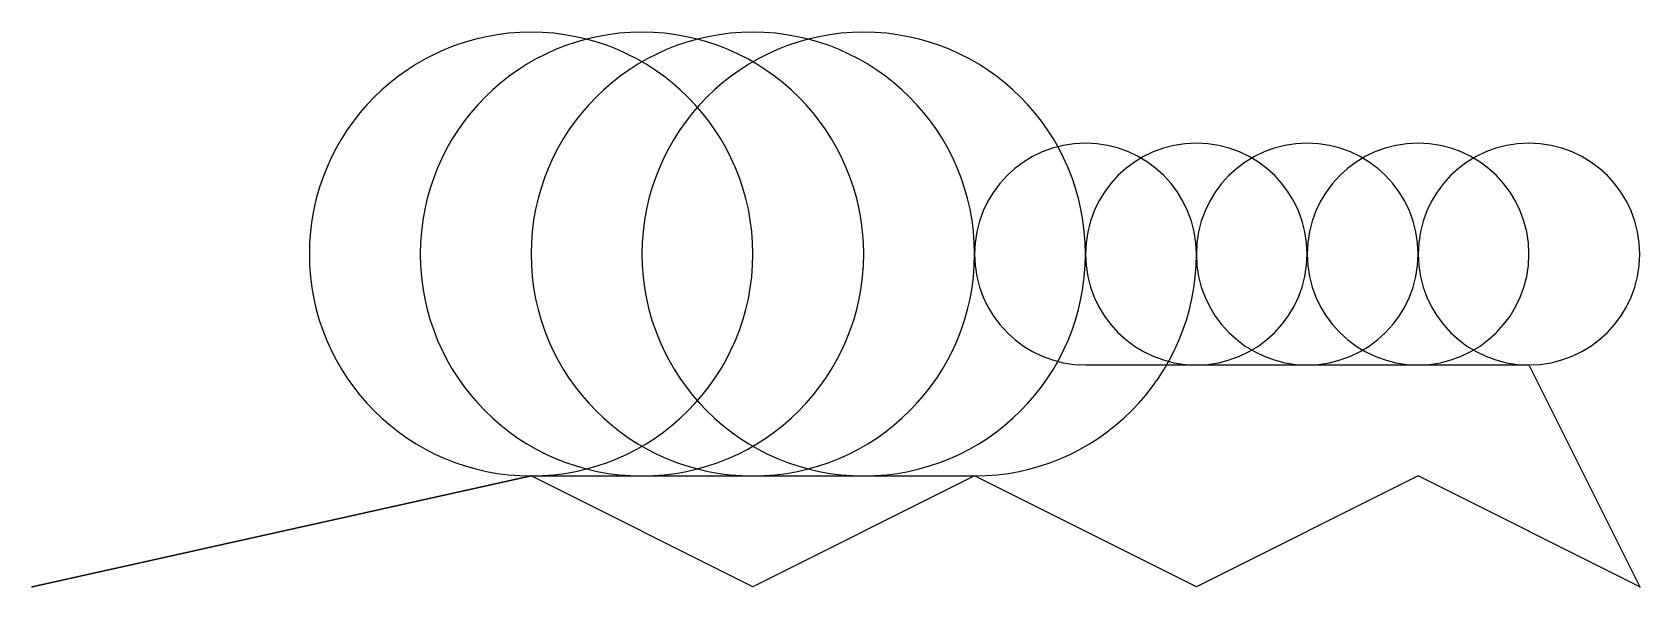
# Model space of a CAD drawing. Extents: x 0 to 290, y 0 to 100.
import ezdxf

# ---------------------------------------------------------------- set-up
doc = ezdxf.new("R2010")
doc.units = 0
doc.layers.get('0').update_dxf_attribs({"linetype": 'CONTINUOUS'})
for name, color, linetype in [('1', 12, 'CONTINUOUS'), ('10', 11, 'CONTINUOUS'), ('2', 192, 'CONTINUOUS'), ('3', 5, 'CONTINUOUS'), ('4', 96, 'CONTINUOUS'), ('5', 6, 'CONTINUOUS'), ('6', 4, 'CONTINUOUS'), ('7', 63, 'CONTINUOUS'), ('8', 240, 'CONTINUOUS'), ('9', 133, 'CONTINUOUS')]:
    doc.layers.add(name, color=color, linetype=linetype)

msp = doc.modelspace()

# ---------------------------------------------------------------- linework, layer by layer
at = {"color": 7}
msp.add_line((0, 0), (90, 20), dxfattribs=at)
at = {"color": 1}
msp.add_arc((90, 60), 40, 270, 90, dxfattribs=at)
msp.add_point((90, 20), dxfattribs=at)
at = {"color": 7}
msp.add_point((0, 0), dxfattribs=at)
at = {"layer": '1', "color": 2}
msp.add_line((90, 20), (110, 20), dxfattribs=at)
at = {"layer": '1', "color": 1}
for centre, start, end in [((90, 60), 90, 270), ((110, 60), 90, 180), ((110, 60), 0, 90), ((110, 60), 270, 0)]:
    msp.add_arc(centre, 40, start, end, dxfattribs=at)
at = {"layer": '10', "color": 7}
for p, q in [((90, 20), (0, 0)), ((130, 0), (90, 20)), ((170, 20), (130, 0)), ((210, 0), (170, 20)), ((250, 20), (210, 0)), ((290, 0), (250, 20))]:
    msp.add_line(p, q, dxfattribs=at)
at = {"layer": '2', "color": 2}
msp.add_line((110, 20), (130, 20), dxfattribs=at)
at = {"layer": '2', "color": 1}
for centre, start, end in [((130, 60), 270, 90), ((110, 60), 180, 270)]:
    msp.add_arc(centre, 40, start, end, dxfattribs=at)
at = {"layer": '3', "color": 2}
msp.add_line((130, 20), (150, 20), dxfattribs=at)
at = {"layer": '3', "color": 1}
for centre, start, end in [((130, 60), 90, 270), ((150, 60), 270, 90)]:
    msp.add_arc(centre, 40, start, end, dxfattribs=at)
at = {"layer": '4', "color": 2}
msp.add_line((150, 20), (170, 20), dxfattribs=at)
at = {"layer": '4', "color": 1}
for centre, radius, start, end in [((150, 60), 40, 90, 270), ((190, 60), 20, 0, 90), ((170, 60), 40, 270, 0)]:
    msp.add_arc(centre, radius, start, end, dxfattribs=at)
at = {"layer": '5', "color": 2}
msp.add_line((190, 40), (210, 40), dxfattribs=at)
at = {"layer": '5', "color": 1}
for centre, start, end in [((190, 60), 90, 270), ((210, 60), 270, 90)]:
    msp.add_arc(centre, 20, start, end, dxfattribs=at)
at = {"layer": '6', "color": 2}
msp.add_line((210, 40), (230, 40), dxfattribs=at)
at = {"layer": '6', "color": 1}
for centre, start, end in [((210, 60), 90, 270), ((230, 60), 270, 90)]:
    msp.add_arc(centre, 20, start, end, dxfattribs=at)
at = {"layer": '7', "color": 2}
msp.add_line((230, 40), (250, 40), dxfattribs=at)
at = {"layer": '7', "color": 1}
for centre, start, end in [((230, 60), 90, 270), ((250, 60), 270, 90)]:
    msp.add_arc(centre, 20, start, end, dxfattribs=at)
at = {"layer": '8', "color": 2}
msp.add_line((250, 40), (270, 40), dxfattribs=at)
at = {"layer": '8', "color": 1}
for centre, start, end in [((250, 60), 90, 270), ((270, 60), 270, 90)]:
    msp.add_arc(centre, 20, start, end, dxfattribs=at)
at = {"layer": '9', "color": 2}
msp.add_line((270, 40), (290, 0), dxfattribs=at)
at = {"layer": '9', "color": 1}
msp.add_arc((270, 60), 20, 90, 270, dxfattribs=at)
at = {"layer": '9', "color": 7}
msp.add_point((290, 0), dxfattribs=at)

doc.saveas('drawing.dxf')
